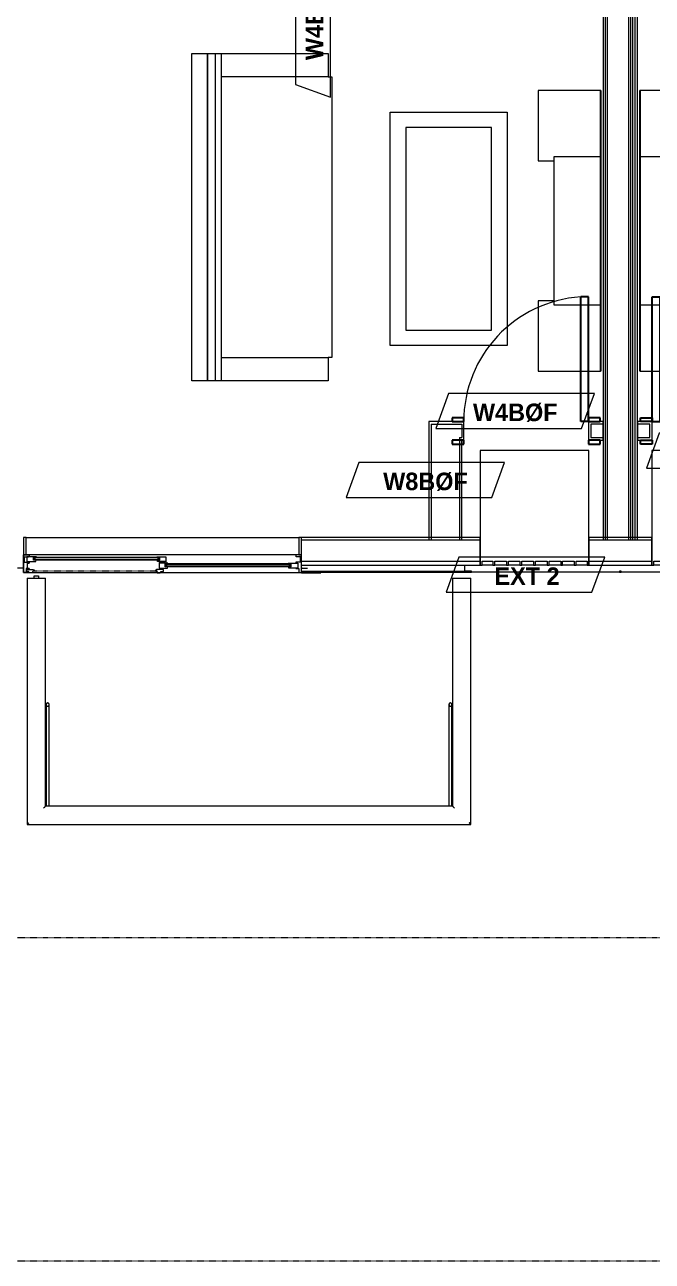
# Model space of a CAD drawing. Header units: inches. Extents: x -4010 to -1872, y 9846 to 12241.
# Drawn here: x -2867.8 to -2706.5, y 11070.4 to 11387.9 of the extents above; entities that cross this region are included whole.
import ezdxf

# ---------------------------------------------------------------- set-up
doc = ezdxf.new("R2010")
doc.units = ezdxf.units.IN
doc.header["$MEASUREMENT"] = 0
doc.linetypes.add('Aligning Line 1_8_', pattern=[0.25, 0.125, -0.125])
doc.linetypes.add('Dash', pattern=[0.25, 0.125, -0.125])
for name, color, linetype, lineweight in [('0-1', 7, 'Continuous', 5), ('0-2', 7, 'Continuous', 9), ('A-DETL-GENF-1', 7, 'Continuous', 9), ('A-DETL-GENF-2', 92, 'Continuous', 18), ('A-DETL-GENF-HDLN-1', 7, 'Dash', 9), ('A-DETL-GENF-HDLN-2', 1, 'Continuous', 18), ('A-DOOR', 31, 'Continuous', 18), ('A-DOOR-1', 7, 'Continuous', 9), ('A-DOOR-3', 31, 'Continuous', 9), ('A-DOOR-4', 31, 'Continuous', 30), ('A-DOOR-FRAM-1', 7, 'Continuous', 9), ('A-DOOR-FRAM-3', 31, 'Continuous', 30), ('A-FLOR-HRAL-1', 7, 'Continuous', 9), ('A-GENM-1', 7, 'Continuous', 9), ('A-GLAZ-2', 7, 'Continuous', 9), ('A-WALL', 113, 'Continuous', 18), ('A-WALL-1', 7, 'Continuous', 9), ('A-WALL-2', 250, 'Continuous', 18), ('A-WALL-3', 113, 'Continuous', 9), ('A-WALL-IDEN', 211, 'Continuous', 9), ('G-ANNO-SYMB-1', 147, 'Aligning Line 1_8_', 9), ('I-FURN', 30, 'Continuous', 9), ('I-WALL-3', 7, 'Continuous', 9), ('I-WALL-4', 2, 'Continuous', 9), ('S-BEAM-1', 7, 'Continuous', 9)]:
    doc.layers.add(name, color=color, linetype=linetype, lineweight=lineweight)
doc.styles.add('Century Gothic_B', font='GOTHICB.TTF', dxfattribs={"height": 4.5})

# ---------------------------------------------------------------- blocks, each defined once
blk = doc.blocks.new('Perforated Panel at Magic-Pak - hvac panel - 3rd floor-2505074-UNITS PLANS - 3RD FLOOR')
at = {"layer": 'A-GLAZ-2'}
for p, q in [((-19.01, -4.37), (19.01, -4.37)), ((19.01, -4.44), (-19.01, -4.44))]:
    blk.add_line(p, q, dxfattribs=at)
blk = doc.blocks.new('V-Series_EWC4_SPVU_RFA_2015 - 2ND AND 3RD FLOOR-2226480-UNITS PLANS - 3RD FLOOR')
at = {"layer": 'A-GENM-1'}
for p, q in [((-3829.54, 11738.59), (-3858.97, 11738.59)), ((-3858.97, 11738.59), (-3858.97, 11738.15)), ((-3858.97, 11735.36), (-3858.97, 11738.15)), ((-3858.97, 11738.15), (-3857.97, 11738.15)), ((-3857.97, 11738.15), (-3857.97, 11735.36)), ((-3829.54, 11710.71), (-3829.54, 11738.59)), ((-3857.97, 11735.36), (-3858.97, 11735.36)), ((-3858.97, 11735.36), (-3858.97, 11734.86)), ((-3858.97, 11731.87), (-3858.97, 11734.86)), ((-3858.97, 11734.86), (-3857.97, 11734.86)), ((-3857.97, 11734.86), (-3857.97, 11731.87)), ((-3857.97, 11731.87), (-3858.97, 11731.87)), ((-3858.97, 11731.87), (-3858.97, 11731.37)), ((-3858.97, 11728.39), (-3858.97, 11731.37)), ((-3858.97, 11731.37), (-3857.97, 11731.37)), ((-3857.97, 11731.37), (-3857.97, 11728.39)), ((-3857.97, 11728.39), (-3858.97, 11728.39)), ((-3858.97, 11728.39), (-3858.97, 11727.89)), ((-3858.97, 11724.9), (-3858.97, 11727.89)), ((-3858.97, 11727.89), (-3857.97, 11727.89)), ((-3857.97, 11727.89), (-3857.97, 11724.9)), ((-3857.97, 11724.9), (-3858.97, 11724.9)), ((-3858.97, 11724.9), (-3858.97, 11724.4)), ((-3858.97, 11721.42), (-3858.97, 11724.4)), ((-3858.97, 11724.4), (-3857.97, 11724.4)), ((-3857.97, 11724.4), (-3857.97, 11721.42)), ((-3857.97, 11721.42), (-3858.97, 11721.42)), ((-3858.97, 11721.42), (-3858.97, 11720.92)), ((-3858.97, 11717.93), (-3858.97, 11720.92)), ((-3858.97, 11720.92), (-3857.97, 11720.92)), ((-3857.97, 11717.93), (-3858.97, 11717.93)), ((-3858.97, 11717.93), (-3858.97, 11717.43)), ((-3857.97, 11720.92), (-3857.97, 11717.93)), ((-3858.97, 11714.45), (-3858.97, 11717.43)), ((-3858.97, 11717.43), (-3857.97, 11717.43)), ((-3857.97, 11717.43), (-3857.97, 11714.45)), ((-3857.97, 11714.45), (-3858.97, 11714.45)), ((-3858.97, 11714.45), (-3858.97, 11713.95)), ((-3858.97, 11711.15), (-3858.97, 11713.95)), ((-3858.97, 11713.95), (-3857.97, 11713.95)), ((-3857.97, 11713.95), (-3857.97, 11711.15)), ((-3857.97, 11711.15), (-3858.97, 11711.15)), ((-3858.97, 11711.15), (-3858.97, 11710.71)), ((-3858.97, 11710.71), (-3829.54, 11710.71))]:
    blk.add_line(p, q, dxfattribs=at)
blk = doc.blocks.new('Railing - Baluster_01-2700443-UNITS PLANS - 3RD FLOOR')
at = {"layer": 'A-FLOR-HRAL-1'}
for p, q in [((-0.59, 1.18), (0.59, 1.18)), ((-0.59, 0.59), (-0.59, 1.18)), ((0.59, 1.18), (0.59, 0.59))]:
    blk.add_line(p, q, dxfattribs=at)
blk = doc.blocks.new('Railing - Railing-2700296-UNITS PLANS - 3RD FLOOR')
at = {"layer": 'A-FLOR-HRAL-1'}
for p, q in [((-2867.17, 11245.78), (-2867.17, 11182.53)), ((-2867.17, 11245.78), (-2866.7, 11245.78)), ((-2866.7, 11245.78), (-2862.92, 11245.78)), ((-2862.92, 11245.78), (-2862.45, 11245.78)), ((-2862.45, 11187.25), (-2862.45, 11245.78)), ((-2757.85, 11245.78), (-2757.85, 11187.25)), ((-2757.85, 11245.78), (-2757.38, 11245.78)), ((-2757.38, 11245.78), (-2753.6, 11245.78)), ((-2753.6, 11245.78), (-2753.12, 11245.78)), ((-2753.12, 11182.53), (-2753.12, 11245.78)), ((-2757.85, 11187.25), (-2862.45, 11187.25)), ((-2867.17, 11182.53), (-2753.12, 11182.53))]:
    blk.add_line(p, q, dxfattribs=at)
for points, knots in [([(-2862.92, 11186.78), (-2862.88, 11186.82), (-2862.82, 11186.88), (-2862.74, 11186.96), (-2862.69, 11187.01), (-2862.66, 11187.04), (-2862.62, 11187.08), (-2862.59, 11187.11), (-2862.57, 11187.13), (-2862.54, 11187.16), (-2862.51, 11187.19), (-2862.48, 11187.22), (-2862.46, 11187.24), (-2862.45, 11187.25), (-2862.45, 11187.25)], [0, 0, 0, 0, 0.166667, 0.25, 0.333333, 0.375, 0.416667, 0.5, 0.541667, 0.583333, 0.666667, 0.75, 0.833333, 1, 1, 1, 1]), ([(-2757.38, 11186.78), (-2757.42, 11186.82), (-2757.48, 11186.88), (-2757.56, 11186.96), (-2757.6, 11187.01), (-2757.64, 11187.04), (-2757.67, 11187.08), (-2757.7, 11187.11), (-2757.73, 11187.13), (-2757.76, 11187.16), (-2757.79, 11187.19), (-2757.81, 11187.22), (-2757.84, 11187.24), (-2757.85, 11187.25), (-2757.85, 11187.25)], [0, 0, 0, 0, 0.166667, 0.25, 0.333333, 0.375, 0.416667, 0.5, 0.541667, 0.583333, 0.666667, 0.75, 0.833333, 1, 1, 1, 1]), ([(-2867.17, 11182.53), (-2867.17, 11182.53), (-2867.16, 11182.54), (-2867.14, 11182.56), (-2867.11, 11182.59), (-2867.08, 11182.62), (-2867.06, 11182.64), (-2867.03, 11182.67), (-2866.99, 11182.71), (-2866.95, 11182.75), (-2866.91, 11182.79), (-2866.87, 11182.83), (-2866.8, 11182.9), (-2866.74, 11182.96), (-2866.7, 11183)], [0, 0, 0, 0, 0.166667, 0.25, 0.333333, 0.416667, 0.458333, 0.5, 0.583333, 0.666667, 0.708333, 0.75, 0.833333, 1, 1, 1, 1]), ([(-2753.12, 11182.53), (-2753.12, 11182.53), (-2753.13, 11182.54), (-2753.16, 11182.56), (-2753.19, 11182.59), (-2753.21, 11182.62), (-2753.24, 11182.64), (-2753.27, 11182.67), (-2753.31, 11182.71), (-2753.35, 11182.75), (-2753.39, 11182.79), (-2753.42, 11182.83), (-2753.49, 11182.9), (-2753.55, 11182.96), (-2753.6, 11183)], [0, 0, 0, 0, 0.166667, 0.25, 0.333333, 0.416667, 0.458333, 0.5, 0.583333, 0.666667, 0.708333, 0.75, 0.833333, 1, 1, 1, 1])]:
    blk.add_open_spline(points, degree=3, knots=knots, dxfattribs=at)
blk.add_blockref('Railing - Baluster_01-2700443-UNITS PLANS - 3RD FLOOR', (-2864.81, 11245.19))
blk = doc.blocks.new('Walls 91 - Walls 1-2572979-UNITS PLANS - 3RD FLOOR')
at = {"layer": 'S-BEAM-1'}
for p, q in [((-2862.27, 11213.35), (-2862.27, 11187.25)), ((-2861.52, 11187.25), (-2861.52, 11213.35))]:
    blk.add_line(p, q, dxfattribs=at)
at = {"layer": 'S-BEAM-1', "flags": 128}
for points in [[(-2861.52, 11213.35), (-2861.53, 11213.45), (-2861.56, 11213.55), (-2861.61, 11213.64), (-2861.68, 11213.71), (-2861.76, 11213.75), (-2861.85, 11213.78), (-2861.94, 11213.78), (-2862.02, 11213.75), (-2862.1, 11213.71), (-2862.17, 11213.64), (-2862.22, 11213.55), (-2862.25, 11213.45), (-2862.27, 11213.35)], [(-2862.27, 11213.35), (-2862.25, 11213.25), (-2862.22, 11213.15), (-2862.17, 11213.06), (-2862.1, 11212.99), (-2862.02, 11212.95), (-2861.94, 11212.92), (-2861.85, 11212.92), (-2861.76, 11212.95), (-2861.68, 11212.99), (-2861.61, 11213.06), (-2861.56, 11213.15), (-2861.53, 11213.25), (-2861.52, 11213.35)]]:
    blk.add_lwpolyline(points, dxfattribs=at)
blk = doc.blocks.new('Walls 92 - Walls 1-2572998-UNITS PLANS - 3RD FLOOR')
at = {"layer": 'S-BEAM-1'}
for p, q in [((-2758.77, 11213.35), (-2758.77, 11187.25)), ((-2758.02, 11187.25), (-2758.02, 11213.35))]:
    blk.add_line(p, q, dxfattribs=at)
at = {"layer": 'S-BEAM-1', "flags": 128}
for points in [[(-2758.02, 11213.35), (-2758.03, 11213.45), (-2758.06, 11213.55), (-2758.12, 11213.64), (-2758.18, 11213.71), (-2758.26, 11213.75), (-2758.35, 11213.78), (-2758.44, 11213.78), (-2758.53, 11213.75), (-2758.61, 11213.71), (-2758.68, 11213.64), (-2758.73, 11213.55), (-2758.76, 11213.45), (-2758.77, 11213.35)], [(-2758.77, 11213.35), (-2758.76, 11213.25), (-2758.73, 11213.15), (-2758.68, 11213.06), (-2758.61, 11212.99), (-2758.53, 11212.95), (-2758.44, 11212.92), (-2758.35, 11212.92), (-2758.26, 11212.95), (-2758.18, 11212.99), (-2758.12, 11213.06), (-2758.06, 11213.15), (-2758.03, 11213.25), (-2758.02, 11213.35)]]:
    blk.add_lwpolyline(points, dxfattribs=at)
blk = doc.blocks.new('Door-Sliding-Marvin-2_Panel_Patio_Door-Essential - ESSPD6068 - 3rd floor-3086104-UNITS PLANS - 3RD FLOOR')
at = {"layer": 'A-DETL-GENF-1'}
for p, q in [((-32.87, 2.97), (-32.87, 2.52)), ((-32.61, 2.97), (-32.61, 2.52))]:
    blk.add_line(p, q, dxfattribs=at)
at = {"layer": 'A-DETL-GENF-2'}
for p, q in [((-37.25, 3.44), (-37.25, 3.48)), ((-35.75, 3.48), (-37.25, 3.48)), ((-35.91, 3.44), (-37.25, 3.44)), ((-35.91, 3.44), (-35.91, 3.33)), ((-35.75, 3.33), (-35.91, 3.33)), ((-35, 4.53), (-35.75, 4.53)), ((-35.75, 4.53), (-35.75, 0.06)), ((-35, 3.56), (-35, 4.53)), ((-34.25, 3.56), (-35, 3.56)), ((-34.81, 3.44), (-32.46, 3.44)), ((-34.81, 2.19), (-34.81, 3.44)), ((-34.25, 3.44), (-34.25, 3.56)), ((-32.46, 3.44), (-32.38, 3.12)), ((-35.75, 0.06), (-34.25, 0.06)), ((-35.06, 0.03), (-35.75, 0.03)), ((-35.75, 0.03), (-35.75, -4.44)), ((-35.5, 1.88), (-35.5, 0.5)), ((-35.5, 1.88), (-34.25, 1.88)), ((-35.5, 0.5), (-34.39, 0.5)), ((-35.06, -4.44), (-35.06, 0.03)), ((-32.41, 2.19), (-34.81, 2.19)), ((-34.39, 0.5), (-34.25, 0.35)), ((-34.25, 1.88), (-34.25, 2.19)), ((-34.25, 0.06), (-34.25, 0.35)), ((-32.38, 3.12), (-33.09, 3.12)), ((-33.09, 3.12), (-33.09, 2.37)), ((-33.09, 2.37), (-32.34, 2.37)), ((-32.98, 2.97), (-32.98, 3.12)), ((-32.98, 2.52), (-32.98, 2.37)), ((-32.34, 2.25), (-32.41, 2.19)), ((-32.34, 2.37), (-32.34, 2.25)), ((35.06, 0.03), (35.06, -4.44)), ((35.75, 0.03), (35.06, 0.03)), ((35.75, -4.44), (35.75, 0.03)), ((-35.75, -4.44), (-35.06, -4.44)), ((35.06, -4.44), (35.75, -4.44))]:
    blk.add_line(p, q, dxfattribs=at)
at = {"layer": 'A-DETL-GENF-HDLN-1'}
blk.add_line((1.75, 4.19), (33.01, 4.19), dxfattribs=at)
at = {"layer": 'A-DETL-GENF-HDLN-2'}
for p, q in [((-1.29, 3.44), (-1.38, 3.12)), ((0.87, 3.44), (-1.29, 3.44)), ((-0.24, 4.3), (-0.24, 3.78)), ((0.34, 4.3), (-0.24, 4.3)), ((-0.24, 3.78), (1.51, 3.78)), ((0.6, 4.61), (0.34, 4.3)), ((1.35, 4.61), (0.6, 4.61)), ((0.87, 1.97), (0.87, 3.44)), ((1.35, 4.3), (1.35, 4.61)), ((1.35, 4.3), (1.51, 4.3)), ((1.51, 3.94), (1.51, 4.3)), ((1.71, 3.94), (1.51, 3.94)), ((1.51, 3.9), (1.75, 3.9)), ((1.51, 3.78), (1.51, 3.9)), ((1.64, 4.08), (1.64, 4.19)), ((1.75, 4.19), (1.64, 4.19)), ((1.64, 4.08), (1.71, 4.08)), ((1.71, 4.08), (1.71, 3.94)), ((1.75, 3.9), (1.75, 4.19)), ((33.01, 4.19), (33.12, 4.19)), ((33.01, 3.9), (33.01, 4.19)), ((33.25, 3.9), (33.01, 3.9)), ((33.12, 4.08), (33.05, 4.08)), ((33.05, 4.08), (33.05, 3.94)), ((33.05, 3.94), (33.25, 3.94)), ((33.12, 4.08), (33.12, 4.19)), ((33.25, 3.94), (33.25, 4.3)), ((33.41, 4.3), (33.25, 4.3)), ((33.25, 3.78), (33.25, 3.9)), ((35, 3.78), (33.25, 3.78)), ((33.41, 4.3), (33.41, 4.61)), ((33.41, 4.61), (34.16, 4.61)), ((34.16, 4.61), (34.42, 4.3)), ((34.25, 3.44), (34.25, 3.56)), ((34.25, 3.56), (35, 3.56)), ((34.81, 3.44), (34.25, 3.44)), ((34.42, 4.3), (35, 4.3)), ((34.81, 2.19), (34.81, 3.44)), ((35, 4.53), (35.75, 4.53)), ((35, 3.56), (35, 4.53)), ((35.75, 4.53), (35.75, 0.06)), ((35.75, 3.48), (37.25, 3.48)), ((35.75, 3.33), (35.9, 3.33)), ((35.9, 3.44), (35.9, 3.33)), ((35.9, 3.44), (37.25, 3.44)), ((37.25, 3.44), (37.25, 3.48)), ((-32.87, 2.97), (-32.87, 2.52)), ((-32.61, 2.97), (-32.61, 2.52)), ((-0.66, 2.37), (-1.41, 2.37)), ((-1.41, 2.37), (-1.41, 2.25)), ((-1.41, 2.25), (-1.34, 2.19)), ((-1.38, 3.12), (-0.66, 3.12)), ((-1.34, 2.19), (0.87, 2.19)), ((-1.14, 2.97), (-1.14, 2.52)), ((-0.88, 2.97), (-0.88, 2.52)), ((0.24, 2.07), (-0.88, 1.97)), ((-0.88, 0.5), (-0.88, 1.97)), ((-0.88, 1.75), (1.29, 1.75)), ((1.34, 0.5), (-0.88, 0.5)), ((-0.77, 2.97), (-0.77, 3.12)), ((-0.77, 2.52), (-0.77, 2.37)), ((-0.66, 3.12), (-0.66, 2.37)), ((-0.43, 1.93), (0.43, 2.01)), ((-0.43, 1.83), (-0.43, 1.93)), ((-0.24, 1.83), (-0.43, 1.83)), ((-0.24, 1.87), (0.87, 1.97)), ((-0.24, 1.87), (-0.24, 1.95)), ((-0.24, 1.76), (-0.24, 1.83)), ((0.24, 2.18), (0.24, 2.11)), ((0.24, 2.11), (0.43, 2.11)), ((0.24, 2.07), (0.24, 1.99)), ((0.43, 2.11), (0.43, 2.01)), ((0.66, 1.44), (0.66, 0.69)), ((1.37, 1.44), (0.66, 1.44)), ((0.66, 0.69), (1.41, 0.69)), ((0.77, 1.29), (0.77, 1.44)), ((0.77, 0.83), (0.77, 0.69)), ((0.88, 1.29), (0.88, 0.83)), ((1.14, 1.29), (1.14, 0.83)), ((1.29, 1.75), (1.37, 1.44)), ((1.41, 0.56), (1.34, 0.5)), ((1.41, 0.69), (1.41, 0.56)), ((33.16, 0.69), (32.41, 0.69)), ((32.41, 0.69), (32.41, 0.56)), ((32.41, 0.56), (32.47, 0.5)), ((32.52, 1.75), (32.44, 1.44)), ((32.44, 1.44), (33.16, 1.44)), ((32.47, 0.5), (34.84, 0.5)), ((34.84, 1.75), (32.52, 1.75)), ((32.68, 1.29), (32.68, 0.83)), ((32.93, 1.29), (32.93, 0.83)), ((33.04, 1.29), (33.04, 1.44)), ((33.04, 0.83), (33.04, 0.69)), ((33.16, 1.44), (33.16, 0.69)), ((34.81, 2.19), (34.25, 2.19)), ((34.25, 1.88), (34.25, 2.19)), ((35.5, 1.88), (34.25, 1.88)), ((34.39, 0.5), (34.25, 0.35)), ((34.25, 0.06), (34.25, 0.35)), ((35.75, 0.06), (34.25, 0.06)), ((35.5, 0.5), (34.39, 0.5)), ((34.84, 0.5), (34.84, 1.75)), ((35.5, 1.88), (35.5, 0.5))]:
    blk.add_line(p, q, dxfattribs=at)
at = {"layer": 'A-DOOR'}
for p, q in [((-32.98, 3.12), (-0.77, 3.12)), ((-32.98, 2.97), (-0.77, 2.97)), ((-32.98, 2.52), (-0.77, 2.52)), ((-32.98, 2.37), (-0.77, 2.37)), ((0.77, 1.44), (33.04, 1.44)), ((0.77, 1.29), (33.04, 1.29)), ((0.77, 0.83), (33.04, 0.83)), ((0.77, 0.69), (33.04, 0.69))]:
    blk.add_line(p, q, dxfattribs=at)
at = {"layer": 'A-DOOR-1'}
for p, q in [((-35.75, 4.69), (-40.68, 4.69)), ((-40.68, 4.69), (-40.68, 4.44)), ((-40.68, 4.44), (-35.75, 4.44)), ((-35.75, 4.53), (-35.75, 4.69))]:
    blk.add_line(p, q, dxfattribs=at)
at = {"layer": 'A-DOOR-FRAM-1'}
for p, q in [((35.75, 4.53), (-35.75, 4.53)), ((-35.75, 4.53), (-35.75, 0.06)), ((35.75, 0.06), (35.75, 4.53)), ((-35.75, 0.06), (35.75, 0.06))]:
    blk.add_line(p, q, dxfattribs=at)
blk = doc.blocks.new('CTR - 1st Phase - Shell_rvt-1-UNITS PLANS - 3RD FLOOR')
at = {"layer": 'A-WALL-1'}
for p, q in [((-2867.45, 11256.26), (-2797.32, 11256.26)), ((-2750.72, 11256.26), (-2796.64, 11256.26)), ((-2750.72, 11249.14), (-2750.72, 11256.26)), ((-2706.6, 11256.26), (-2722.85, 11256.26)), ((-2722.85, 11256.26), (-2722.85, 11249.14)), ((-2706.6, 11249.14), (-2706.6, 11256.26)), ((-2796.64, 11251.8), (-2796.64, 11251.76)), ((-2754.69, 11247.64), (-2754.69, 11249.14)), ((-2754.69, 11249.14), (-2750.72, 11249.14)), ((-2722.85, 11249.14), (-2706.6, 11249.14)), ((-2791.71, 11247.39), (-2752.94, 11247.39)), ((-2752.94, 11247.64), (-2754.69, 11247.64)), ((-2752.94, 11247.39), (-2752.94, 11247.64)), ((-2714.54, 11247.64), (-2714.91, 11247.64)), ((-2714.91, 11247.64), (-2714.91, 11247.39)), ((-2714.91, 11247.39), (-2714.54, 11247.39)), ((-2714.54, 11247.39), (-2714.54, 11247.64))]:
    blk.add_line(p, q, dxfattribs=at)
at = {"layer": 'A-WALL-2'}
for p, q in [((-2796.64, 11255.64), (-2750.72, 11255.64)), ((-2722.85, 11255.64), (-2706.6, 11255.64)), ((-2796.64, 11250.14), (-2750.72, 11250.14)), ((-2796.64, 11249.14), (-2754.69, 11249.14)), ((-2722.85, 11250.14), (-2706.6, 11250.14)), ((-2796.64, 11247.64), (-2754.69, 11247.64))]:
    blk.add_line(p, q, dxfattribs=at)
at = {"layer": '0-2'}
for name, p, rotation in [('V-Series_EWC4_SPVU_RFA_2015 - 2ND AND 3RD FLOOR-2226480-UNITS PLANS - 3RD FLOOR', (8987.87, 15108.11), 89.99999999999993), ('V-Series_EWC4_SPVU_RFA_2015 - 2ND AND 3RD FLOOR-2226480-UNITS PLANS - 3RD FLOOR', (9031.99, 15108.11), 89.99999999999993), ('Door-Sliding-Marvin-2_Panel_Patio_Door-Essential - ESSPD6068 - 3rd floor-3086104-UNITS PLANS - 3RD FLOOR', (-2832.39, 11251.83), 180)]:
    blk.add_blockref(name, p, dxfattribs=dict(at, rotation=rotation))
for name, p in [('Railing - Railing-2700296-UNITS PLANS - 3RD FLOOR', (0, 0)), ('Perforated Panel at Magic-Pak - hvac panel - 3rd floor-2505074-UNITS PLANS - 3RD FLOOR', (-2733.92, 11251.83)), ('Perforated Panel at Magic-Pak - hvac panel - 3rd floor-2505074-UNITS PLANS - 3RD FLOOR', (-2695.52, 11251.83)), ('Walls 91 - Walls 1-2572979-UNITS PLANS - 3RD FLOOR', (0, 0)), ('Walls 92 - Walls 1-2572998-UNITS PLANS - 3RD FLOOR', (0, 0))]:
    blk.add_blockref(name, p, dxfattribs=at)
blk = doc.blocks.new('CTR - 1st Phase - Common Walls_rvt-1-UNITS PLANS - 3RD FLOOR')
at = {"layer": 'A-WALL-2'}
for p, q in [((-2718.54, 11255.64), (-2718.54, 11622.61)), ((-2718.04, 11255.64), (-2718.04, 11622.61)), ((-2712.54, 11255.64), (-2712.54, 11622.61)), ((-2712.04, 11255.64), (-2712.04, 11622.61)), ((-2711.54, 11255.64), (-2711.54, 11622.61)), ((-2710.91, 11255.64), (-2710.91, 11622.61))]:
    blk.add_line(p, q, dxfattribs=at)
at = {"layer": 'G-ANNO-SYMB-1'}
for p, q in [((-1871.64, 11153.43), (-4009.55, 11153.43)), ((-1871.64, 11070.38), (-4009.55, 11070.38))]:
    blk.add_line(p, q, dxfattribs=at)
at = {"layer": 'I-WALL-3'}
for p, q in [((-2719.16, 11622.61), (-2719.16, 11255.64)), ((-2710.29, 11255.64), (-2710.29, 11622.61)), ((-2719.16, 11255.64), (-2710.29, 11255.64))]:
    blk.add_line(p, q, dxfattribs=at)
blk = doc.blocks.new('Entertainment_Center_14771 - Entertainment_Center_14771-1352616-UNITS PLANS - 3RD FLOOR')
at = {"layer": 'I-FURN'}
for p, q in [((-36, 6.12), (-19, 6.12)), ((-36, 6), (-36, 6.12)), ((-19, 6), (-36, 6)), ((-19, 6), (-36, 6)), ((-36, 6), (-36, -10)), ((-19, 6.12), (19, 6.12)), ((-19, 6), (-19, 6.12)), ((19, 6), (-19, 6)), ((19, 6), (-19, 6)), ((-19, 6), (-19, -6)), ((19, 6.12), (36, 6.12)), ((19, 6.12), (19, 6)), ((36, 6), (19, 6)), ((19, -6), (19, 6)), ((36, 6), (19, 6)), ((36, 6), (36, 6.12)), ((36, -10), (36, 6)), ((-19, -6), (19, -6)), ((-18, -10), (-18, -6)), ((18, -6), (18, -10)), ((-36, -10), (-18, -10)), ((-35.34, -10), (-35.34, -10.03)), ((-35.34, -10.03), (-34.85, -10.03)), ((-34.85, -10.03), (-34.85, -10)), ((-19.66, -10), (-19.66, -10.03)), ((-19.66, -10.03), (-18.66, -10.03)), ((-18.66, -10.03), (-18.66, -10)), ((18, -10), (36, -10)), ((18.66, -10), (18.66, -10.03)), ((18.66, -10.03), (19.66, -10.03)), ((19.66, -10.03), (19.66, -10)), ((34.85, -10), (34.85, -10.03)), ((34.85, -10.03), (35.34, -10.03)), ((35.34, -10.03), (35.34, -10))]:
    blk.add_line(p, q, dxfattribs=at)
blk = doc.blocks.new('Entertainment_Center_14771 - Entertainment_Center_14771-3403083-UNITS PLANS - 3RD FLOOR')
at = {"layer": 'I-FURN'}
for p, q in [((-18, 10), (-36, 10)), ((-36, 10), (-36, -6)), ((-34.85, 10.03), (-35.34, 10.03)), ((-35.34, 10.03), (-35.34, 10)), ((-34.85, 10), (-34.85, 10.03)), ((-18.66, 10.03), (-19.66, 10.03)), ((-19.66, 10.03), (-19.66, 10)), ((-18.66, 10), (-18.66, 10.03)), ((-18, 6), (-18, 10)), ((36, 10), (18, 10)), ((18, 10), (18, 6)), ((18.66, 10.03), (18.66, 10)), ((19.66, 10.03), (18.66, 10.03)), ((19.66, 10), (19.66, 10.03)), ((35.34, 10.03), (34.85, 10.03)), ((34.85, 10.03), (34.85, 10)), ((35.34, 10), (35.34, 10.03)), ((36, -6), (36, 10)), ((19, 6), (-19, 6)), ((-19, 6), (-19, -6)), ((19, -6), (19, 6)), ((-36, -6), (-19, -6)), ((-36, -6.12), (-36, -6)), ((-36, -6), (-19, -6)), ((-19, -6.12), (-36, -6.12)), ((-19, -6), (19, -6)), ((-19, -6.12), (-19, -6)), ((-19, -6), (19, -6)), ((19, -6.12), (-19, -6.12)), ((19, -6), (36, -6)), ((19, -6), (19, -6.12)), ((19, -6), (36, -6)), ((36, -6.12), (19, -6.12)), ((36, -6.12), (36, -6))]:
    blk.add_line(p, q, dxfattribs=at)
blk = doc.blocks.new('Couch-Both_Arms-Generic - 1-1372852-UNITS PLANS - 3RD FLOOR')
at = {"layer": 'I-FURN'}
for p, q in [((-42, 17.5), (-36, 17.5)), ((-42, -10), (-42, 17.5)), ((-36, 18.5), (36, 18.5)), ((-36, 17.5), (-36, 18.5)), ((-36, 17.5), (-36, -10)), ((36, 18.5), (36, 17.5)), ((36, 17.5), (42, 17.5)), ((36, -10), (36, 17.5)), ((42, 17.5), (42, -10)), ((-42, -10), (42, -10)), ((-42, -13.5), (-42, -10)), ((-42, -11.5), (42, -11.5)), ((42, -10), (42, -13.5)), ((-42, -13.5), (42, -13.5)), ((-42, -17.5), (-42, -13.5)), ((42, -13.5), (-42, -13.5)), ((42, -13.5), (42, -17.5)), ((42, -17.5), (-42, -17.5))]:
    blk.add_line(p, q, dxfattribs=at)
blk = doc.blocks.new('Table-Coffee - one-1372853-UNITS PLANS - 3RD FLOOR')
at = {"layer": 'I-FURN'}
for p, q in [((-29.28, 11.25), (30.72, 11.25)), ((-29.28, -18.75), (-29.28, 11.25)), ((30.72, 11.25), (30.72, -18.75)), ((26.72, 7.25), (-25.28, 7.25)), ((-25.28, 7.25), (-25.28, -14.75)), ((26.72, -14.75), (26.72, 7.25)), ((-25.28, -14.75), (26.72, -14.75)), ((30.72, -18.75), (-29.28, -18.75))]:
    blk.add_line(p, q, dxfattribs=at)
blk = doc.blocks.new('SWING - SINGLE - FLUSH - 32_ x 80_ - MAGIC PAK DOOR - ACOUSTICAL SEAL-3930378-UNITS PLANS - 3RD FLOOR')
at = {"layer": 'A-DOOR-3'}
blk.add_arc((16, -2.37), 32.07, 180, 266.4241, dxfattribs=at)
at = {"layer": 'A-DOOR-4'}
for p, q in [((14, -2.37), (14, -34.38)), ((16, -2.37), (14, -2.37)), ((16, -2.37), (16, -34.38)), ((16, -34.38), (14, -34.38))]:
    blk.add_line(p, q, dxfattribs=at)
at = {"layer": 'A-DOOR-FRAM-3'}
for p, q in [((-19, 2.38), (-19, 3.38)), ((-19, 3.38), (-16, 3.38)), ((-16, 3.38), (-16, 2.38)), ((16, 2.38), (16, 3.38)), ((16, 3.38), (19, 3.38)), ((19, 3.38), (19, 2.38)), ((-16, 2.38), (-19, 2.38)), ((19, 2.38), (16, 2.38)), ((-19, -2.37), (-16, -2.37)), ((-19, -3.37), (-19, -2.37)), ((-16, -2.37), (-16, -3.37)), ((16, -2.37), (19, -2.37)), ((16, -3.37), (16, -2.37)), ((19, -2.37), (19, -3.37)), ((-16, -3.37), (-19, -3.37)), ((19, -3.37), (16, -3.37))]:
    blk.add_line(p, q, dxfattribs=at)
blk = doc.blocks.new('SWING - SINGLE - FLUSH - 32_ x 80_ - MAGIC PAK DOOR - ACOUSTICAL SEAL-3931467-UNITS PLANS - 3RD FLOOR')
at = {"layer": 'A-DOOR-3'}
blk.add_arc((16, 2.37), 32.07, 93.5759, 180, dxfattribs=at)
at = {"layer": 'A-DOOR-4'}
for p, q in [((14, 2.37), (14, 34.38)), ((16, 34.38), (14, 34.38)), ((16, 2.37), (16, 34.38)), ((16, 2.37), (14, 2.37))]:
    blk.add_line(p, q, dxfattribs=at)
at = {"layer": 'A-DOOR-FRAM-3'}
for p, q in [((-16, 3.37), (-19, 3.37)), ((-19, 3.37), (-19, 2.37)), ((-16, 2.37), (-16, 3.37)), ((19, 3.37), (16, 3.37)), ((16, 3.37), (16, 2.37)), ((19, 2.37), (19, 3.37)), ((-19, 2.37), (-16, 2.37)), ((16, 2.37), (19, 2.37)), ((-16, -2.38), (-19, -2.38)), ((-19, -2.38), (-19, -3.38)), ((-16, -3.38), (-16, -2.38)), ((19, -2.38), (16, -2.38)), ((16, -2.38), (16, -3.38)), ((19, -3.38), (19, -2.38)), ((-19, -3.38), (-16, -3.38)), ((16, -3.38), (19, -3.38))]:
    blk.add_line(p, q, dxfattribs=at)
blk = doc.blocks.new('Wall Tag - Arch Wall-3956453-UNITS PLANS - 3RD FLOOR')
at = {"layer": 'A-WALL-IDEN'}
for p, q in [((-0.3561, 0.0937), (-0.4244, -0.0937)), ((0.4244, 0.0937), (-0.3561, 0.0937)), ((0.3561, -0.0937), (0.4244, 0.0937)), ((-0.4244, -0.0937), (0.3561, -0.0937))]:
    blk.add_line(p, q, dxfattribs=at)

msp = doc.modelspace()

# ---------------------------------------------------------------- linework, layer by layer
at = {"layer": 'A-WALL'}
for p, q in [((-2763.34874, 11285.39399), (-2763.34874, 11255.64399)), ((-2763.34874, 11285.39399), (-2755.47374, 11285.39399)), ((-2722.28624, 11285.39399), (-2722.28624, 11281.89399)), ((-2719.16124, 11285.39399), (-2722.28624, 11285.39399)), ((-2707.16124, 11285.39399), (-2710.28624, 11285.39399)), ((-2707.16124, 11281.89399), (-2707.16124, 11285.39399)), ((-2756.09874, 11281.89399), (-2756.09874, 11255.64399)), ((-2756.09874, 11281.89399), (-2755.47374, 11281.89399)), ((-2722.28624, 11281.89399), (-2719.16124, 11281.89399)), ((-2710.28624, 11281.89399), (-2707.16124, 11281.89399))]:
    msp.add_line(p, q, dxfattribs=at)
at = {"layer": 'A-WALL-3'}
for p, q in [((-2754.91124, 11286.01899), (-2755.47374, 11286.01899)), ((-2754.91124, 11281.26899), (-2754.91124, 11286.01899)), ((-2719.16124, 11286.01899), (-2722.91124, 11286.01899)), ((-2722.91124, 11286.01899), (-2722.91124, 11281.26899)), ((-2719.16124, 11281.26899), (-2719.16124, 11286.01899)), ((-2706.53624, 11286.01899), (-2710.28624, 11286.01899)), ((-2710.28624, 11286.01899), (-2710.28624, 11281.26899)), ((-2706.53624, 11281.26899), (-2706.53624, 11286.01899)), ((-2755.47374, 11285.39399), (-2755.47374, 11281.89399)), ((-2755.47374, 11281.26899), (-2754.91124, 11281.26899)), ((-2722.91124, 11281.26899), (-2719.16124, 11281.26899)), ((-2710.28624, 11281.26899), (-2706.53624, 11281.26899))]:
    msp.add_line(p, q, dxfattribs=at)
at = {"layer": 'I-WALL-4'}
for p, q in [((-2755.47374, 11286.01899), (-2763.97374, 11286.01899)), ((-2763.97374, 11286.01899), (-2763.97374, 11255.64399)), ((-2755.47374, 11255.64399), (-2755.47374, 11281.26899)), ((-2763.97374, 11255.64399), (-2755.47374, 11255.64399))]:
    msp.add_line(p, q, dxfattribs=at)

# ---------------------------------------------------------------- block references
at = {"layer": '0-1'}
for name in ['CTR - 1st Phase - Common Walls_rvt-1-UNITS PLANS - 3RD FLOOR', 'CTR - 1st Phase - Shell_rvt-1-UNITS PLANS - 3RD FLOOR']:
    msp.add_blockref(name, (0, 0), dxfattribs=at)
at = {"layer": 'A-DOOR-3'}
msp.add_blockref('SWING - SINGLE - FLUSH - 32_ x 80_ - MAGIC PAK DOOR - ACOUSTICAL SEAL-3931467-UNITS PLANS - 3RD FLOOR', (-2738.91124, 11283.64399), dxfattribs=at)
at = {"layer": 'A-DOOR-3', "rotation": 180}
msp.add_blockref('SWING - SINGLE - FLUSH - 32_ x 80_ - MAGIC PAK DOOR - ACOUSTICAL SEAL-3930378-UNITS PLANS - 3RD FLOOR', (-2690.53624, 11283.64399), dxfattribs=at)
at = {"layer": 'A-WALL-IDEN', "xscale": 47.99999999999997, "yscale": 47.99999999999997, "zscale": 47.99999999999997, "rotation": 89.99999999999991}
msp.add_blockref('Wall Tag - Arch Wall-3956453-UNITS PLANS - 3RD FLOOR', (-2793.70391, 11389.66912), dxfattribs=at)
at = {"layer": 'A-WALL-IDEN', "xscale": 47.99999999999997, "yscale": 47.99999999999997, "zscale": 47.99999999999997}
for p in [(-2741.77432, 11288.77101), (-2687.67315, 11278.51696), (-2764.85076, 11271.03832), (-2739.11124, 11246.69987)]:
    msp.add_blockref('Wall Tag - Arch Wall-3956453-UNITS PLANS - 3RD FLOOR', p, dxfattribs=at)
at = {"layer": 'I-FURN'}
for name, p, rotation in [('Couch-Both_Arms-Generic - 1-1372852-UNITS PLANS - 3RD FLOOR', (-2807.34874, 11338.51918), 270.0000000000203), ('Entertainment_Center_14771 - Entertainment_Center_14771-3403083-UNITS PLANS - 3RD FLOOR', (-2725.84874, 11335.00891), 90.00000000002629), ('Entertainment_Center_14771 - Entertainment_Center_14771-1352616-UNITS PLANS - 3RD FLOOR', (-2703.59874, 11335.00891), 89.99999999997372), ('Table-Coffee - one-1372853-UNITS PLANS - 3RD FLOOR', (-2762.5972, 11334.80005), 90.0000000000165)]:
    msp.add_blockref(name, p, dxfattribs=dict(at, rotation=rotation))

# ---------------------------------------------------------------- texts
at = {"layer": 'A-WALL-IDEN', "insert": (-2795.57521, 11378.84524), "char_height": 4.5, "width": 26.058, "attachment_point": 1, "rotation": 90, "style": 'Century Gothic_B'}
msp.add_mtext('W4BØF', dxfattribs=at)
at = {"layer": 'A-WALL-IDEN', "char_height": 4.5, "attachment_point": 1, "style": 'Century Gothic_B'}
for s, insert, width in [('W4BØF', (-2752.5982, 11290.64231), 26.058), ('W8BØF', (-2775.67464, 11272.90962), 26.058), ('EXT 2', (-2747.06268, 11248.57117), 19.089)]:
    msp.add_mtext(s, dxfattribs=dict(at, insert=insert, width=width))

doc.saveas('drawing.dxf')
